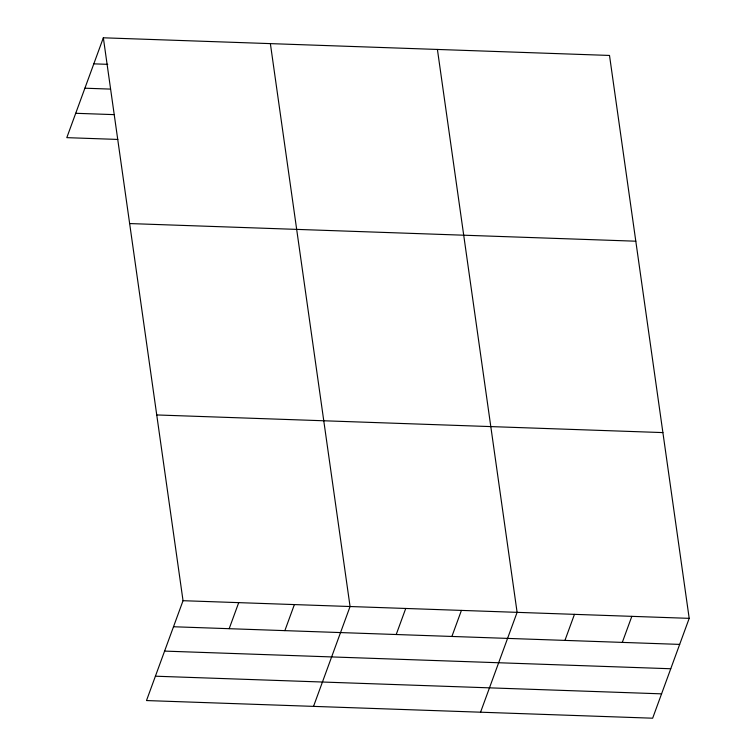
<?xml version="1.0" encoding="UTF-8"?>
<svg xmlns="http://www.w3.org/2000/svg" width="756" height="756" viewBox="0 0 756 756"><rect width="100%" height="100%" fill="white"/><g stroke="black" fill="none" stroke-linecap="round" stroke-linejoin="round"><path stroke-width="1.13" d="M103.345 37.8L183.037 600.699L146.494 700.557L652.655 718.2L689.198 618.351L609.506 55.443L103.345 37.8L66.802 137.649L117.841 139.435M229.181 628.69L238.716 602.645M284.861 630.636L294.386 604.583M313.532 706.378L350.066 606.529L270.374 43.621M396.21 634.511L405.745 608.467M451.89 636.457L461.425 610.404M480.561 712.199L517.104 612.351L437.412 49.442M564.94 640.398L574.465 614.345M622.301 642.392L631.836 616.348M93.81 63.844L107.73 64.336M84.899 88.206L110.414 89.095M75.713 113.296L113.995 114.628M129.645 223.559L635.805 241.202M156.738 414.95L662.899 432.593M183.037 600.699L689.198 618.351M173.502 626.752L679.663 644.395M164.591 651.105L670.752 668.748M155.405 676.204L661.566 693.847"/></g></svg>
